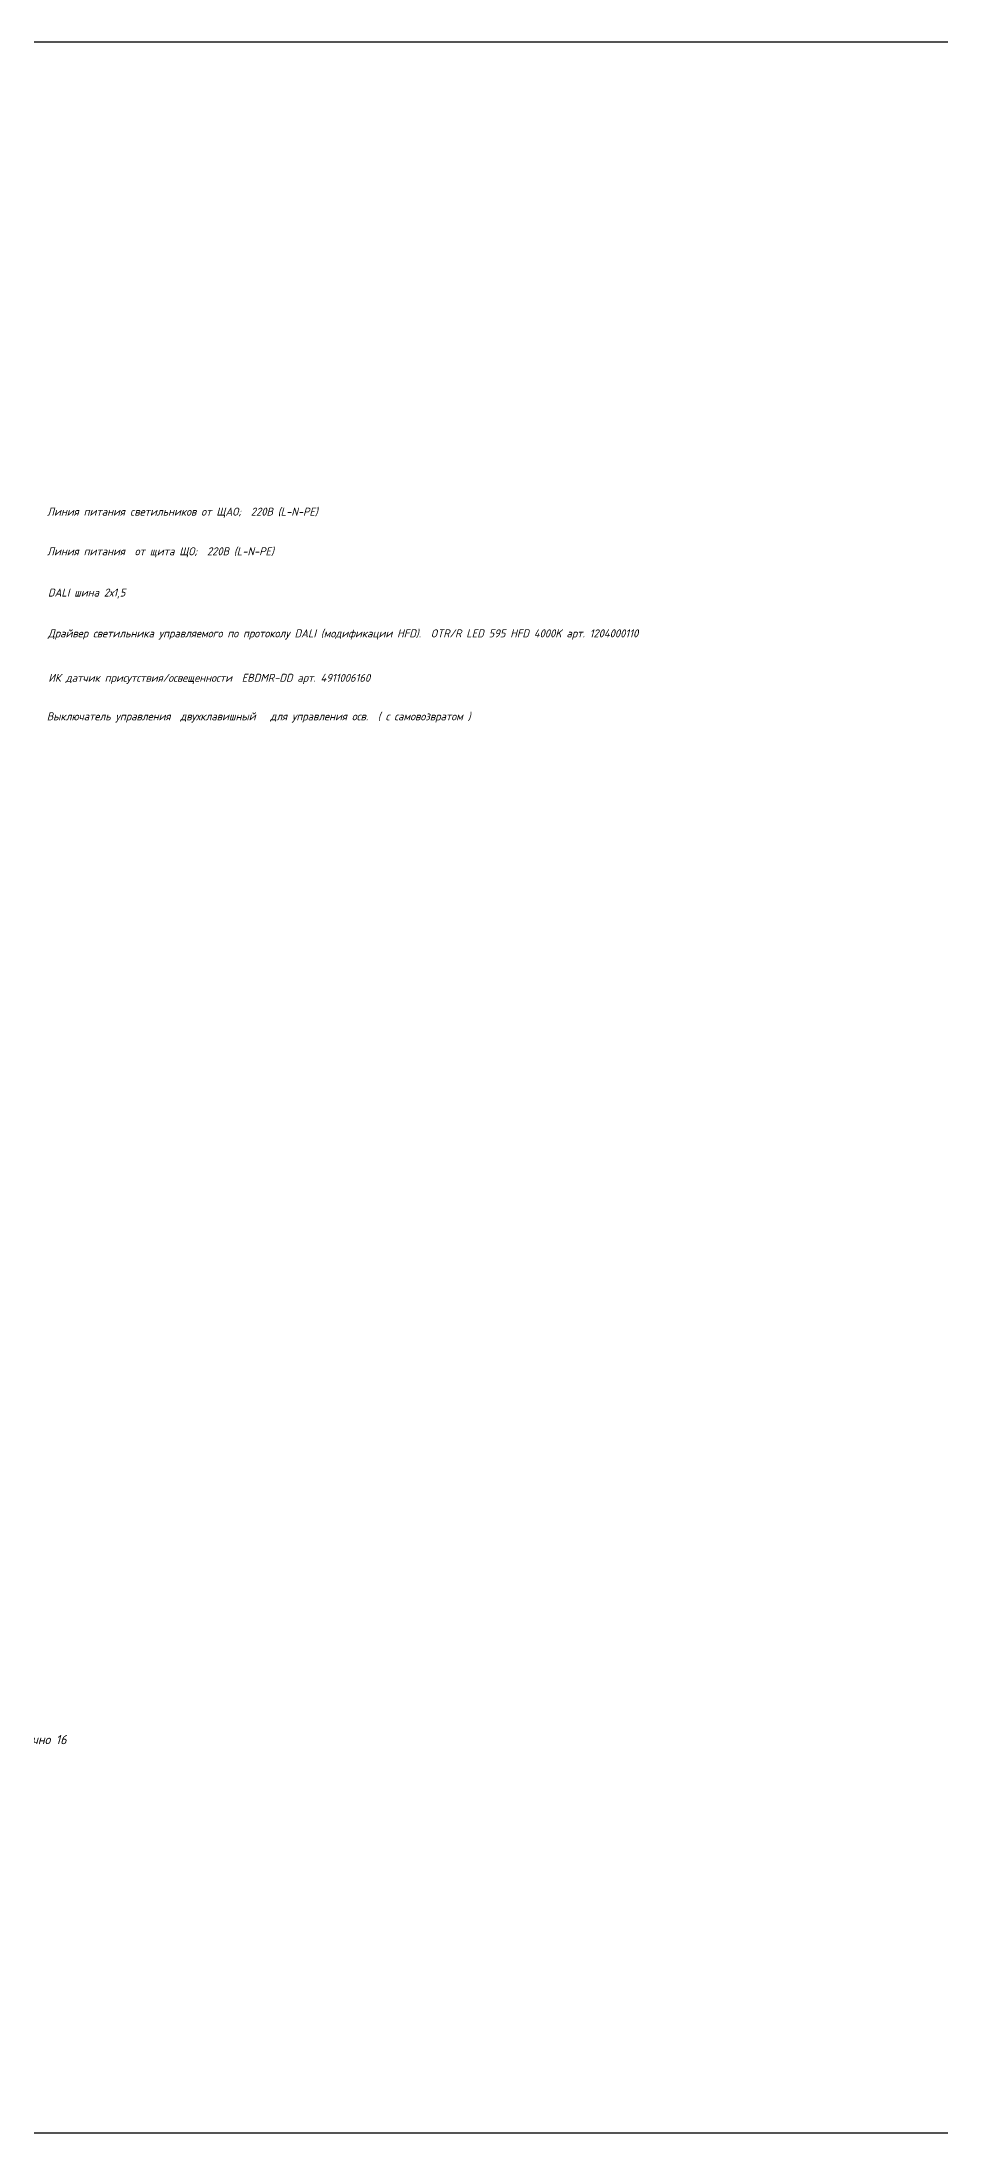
# Model space of a CAD drawing. Header units: millimetres. Extents: x -4896 to 62463, y -11301 to 6998.
# Drawn here: x 9257 to 17116, y -11301 to 6998 of the extents above; entities that cross this region are included whole.
import ezdxf

# ---------------------------------------------------------------- set-up
doc = ezdxf.new("R2010")
doc.units = ezdxf.units.MM
doc.layers.add('DALI', color=7, linetype='Continuous', lineweight=5)
doc.layers.add('Описание', color=7, linetype='Continuous', lineweight=5)
doc.layers.add('Лист', color=74, linetype='Continuous')
doc.styles.add('КП', font='isocpeur.ttf', dxfattribs={"width": 0.955, "oblique": 15})
doc.styles.add('Мой новый', font='isocpeur.ttf', dxfattribs={"width": 0.955, "oblique": 15})

msp = doc.modelspace()

# ---------------------------------------------------------------- linework, layer by layer
at = {"layer": 'Лист', "color": 4}
msp.add_lwpolyline([(-4896, 6998), (17557, 6998), (17557, -11301), (-4896, -11301)], close=True, dxfattribs=at)

# ---------------------------------------------------------------- texts
at = {"layer": 'DALI', "color": 0, "lineweight": 30, "transparency": 33554643, "insert": (2322, -7284), "char_height": 80, "width": 6829.45, "attachment_point": 1, "style": 'КП'}
msp.add_mtext('\\pxqc; Общие данные .\\P\\P\\pi-3,l3.573,q*,t3.573;1.^IСистема управления  DALI представляет собой двухпроводную шину , которую можно прокладывать вместе с силовыми линиями, и использовать обычный силовой кабель ( ВВГнг(А)-LS, NYM и др. ). Площадь сечения кабельной линии = 1.5 мм 2.\\P2.^IDALI не является системой безопасного сверхнизкого напряжения (SELV). Рабочее напряжение шины лежит в диапазоне 9.5-22.В, обычно 16 В.\\P3.^IДатчик присутствия  может быть настроен на управление от освещенности и от движения.\\P4.^IДатчик устанавливается на высоте 2,8-3м. Максимальная высота установки 5м. Зона действия датчика до 15м. в диаметре. Устройства подключаются параллельно . При подключении устройств DALI нет необходимости соблюдать полярность. \\P5.^IДля настройки датчиков используется  ИК_Пульт. UHS5 арт. 4911005190\\P6.^IКлавишные выключатели должны быть возвратного типа.    ', dxfattribs=at)
at = {"layer": 'Описание', "char_height": 70, "attachment_point": 1, "style": 'Мой новый'}
for s, insert, width in [('Линия питания cветильников от ЩАО;  220В (L-N-PE)', (9303, 2922), 2785.19), ('Линия питания  от щита ЩО;  220В (L-N-PE)', (9303, 2575), 4438.96), ('DALI шина 2х1,5', (9310, 2214), 818.4), ('Драйвер светильника управляемого по протоколу DALI (модификации HFD).  OTR/R LED 595 HFD 4000K арт. 1204000110', (9310, 1857), 5411.84), ('ИК датчик присутствия/освещенности  EBDMR-DD арт. 4911006160', (9313, 1468), 3138.85), ('Выключатель управления  двухклавишный   для управления осв. \\~( с самовозвратом )', (9300, 1131), 5802.92)]:
    msp.add_mtext(s, dxfattribs=dict(at, insert=insert, width=width))

doc.saveas('drawing.dxf')
